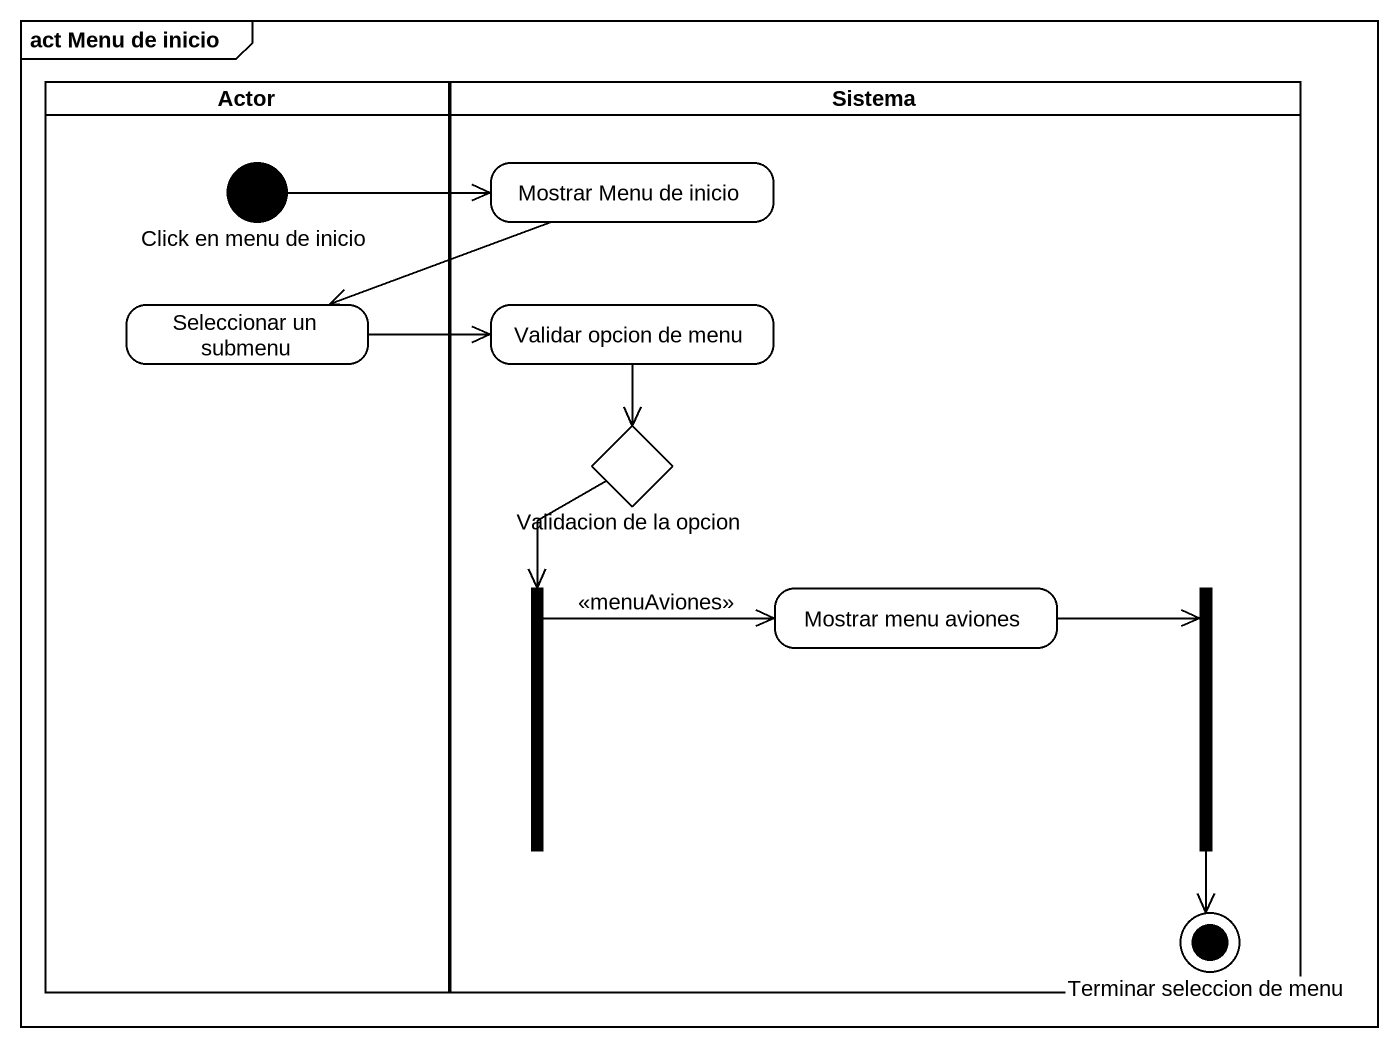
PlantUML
@startuml
mainframe act Menu de inicio
hide empty description
state "Actor" as Actor_ <<partition>> {
  state "Click en menu de inicio" as Click_en_menu_de_inicio <<start>>
  state "Seleccionar un submenu" as Seleccionar_un_submenu
}
state Sistema <<partition>> {
  state "Mostrar Menu de inicio" as Mostrar_Menu_de_inicio
  state "Validar opcion de menu" as Validar_opcion_de_menu
  state "Validacion de la opcion" as Validacion_de_la_opcion <<choice>>
  state fork1 <<fork>>
  state "Mostrar menu aviones" as Mostrar_menu_aviones
  state fork2 <<fork>>
  state "Terminar seleccion de menu" as Terminar_seleccion_de_menu <<end>>
}
Click_en_menu_de_inicio -right-> Mostrar_Menu_de_inicio
Mostrar_Menu_de_inicio -left-> Seleccionar_un_submenu
Seleccionar_un_submenu -right-> Validar_opcion_de_menu
Validar_opcion_de_menu --> Validacion_de_la_opcion
Validacion_de_la_opcion --> fork1
fork1 -right-> Mostrar_menu_aviones : <<menuAviones>>
Mostrar_menu_aviones -right-> fork2
fork2 --> Terminar_seleccion_de_menu
@enduml
